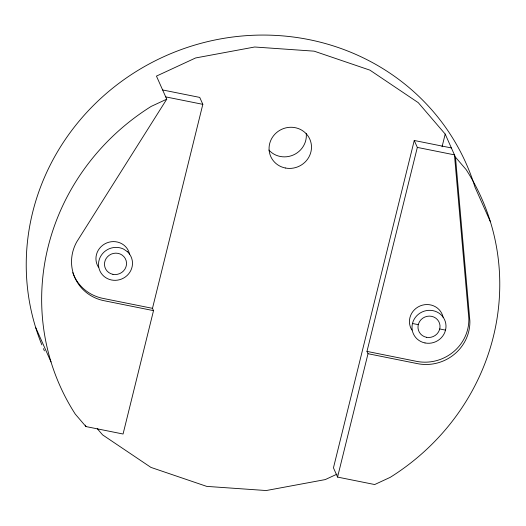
<?xml version="1.0" encoding="UTF-8"?>
<svg xmlns="http://www.w3.org/2000/svg" width="526" height="526" viewBox="0 0 526 526"><rect width="100%" height="100%" fill="white"/><g stroke="black" fill="none" stroke-linecap="round" stroke-linejoin="round"><path stroke-width="0.79" d="M451.367 147.938L414.245 140.481L333.451 467.851L337.567 477.089L374.69 484.538L390.193 477.358A230.736 220.42 -24 0 0 466.141 169.609L455.477 157.169L445.2 134.077L418.275 102.675L369.936 70.149L314.134 51.16L254.669 47.005L195.6 57.959L156.452 76.099L166.735 99.19L151.232 106.377A230.736 220.42 -24 0 0 75.284 414.126L85.942 426.56L123.064 434.016L153.513 310.642L152.487 308.335L202.826 104.339L199.742 97.409L162.619 89.953M337.567 477.089L368.009 353.715L366.984 351.401L417.328 147.405L414.245 140.481M442.05 146.82L445.2 134.077M166.735 99.19L76.691 241.96A42.744 40.831 -24 0 0 104.016 300.701L153.513 310.642M337.081 474.11L325.259 479.587L266.189 490.541L206.725 486.386L150.923 467.397L102.583 434.87L97.303 428.716M165.703 96.883L202.826 104.339M417.328 147.405L454.451 154.861L468.85 318.598A42.744 40.831 -24 0 1 416.487 361.342L366.984 351.401M412.483 323.49L418.275 324.654M439.729 328.96L445.522 330.124M152.487 308.335L102.984 298.393A42.744 40.831 -24 0 1 72.752 272.619M368.009 353.715L417.512 363.65A42.744 40.831 -24 0 0 469.876 320.906L455.477 157.169M490.41 221.781L474.985 187.144A230.736 220.42 -24 0 0 181.227 49.562A230.736 220.42 -24 0 0 41.856 344.865M85.311 425.139L85.942 426.56M35.59 327.31L51.015 361.947M306.244 133.551A21.369 20.415 -24 0 1 293.376 154.973A21.369 20.415 -24 0 1 268.885 150.055M411.93 330.104A17.121 16.352 -24 0 1 420.215 305.902A17.121 16.352 -24 0 1 443.089 317.211M98.434 267.155A17.121 16.352 -24 0 1 106.719 242.953A17.121 16.352 -24 0 1 129.593 254.262M44.414 350.881A230.736 220.42 -24 0 1 43.434 348.633M127.213 251.533L123.63 249.12A17.121 16.352 -24 0 0 98.546 263.394A17.121 16.352 -24 0 0 121.716 278.984A17.121 16.352 -24 0 0 127.213 251.533M425.015 342.952A17.121 16.352 -24 0 0 445.305 321.603A17.121 16.352 -24 0 0 416.684 315.856A17.121 16.352 -24 0 0 425.015 342.952M426.415 337.284A11.112 10.619 -24 0 0 439.585 323.431A11.112 10.619 -24 0 0 421.01 319.703A11.112 10.619 -24 0 0 426.415 337.284M285.302 167.998A21.369 20.415 -24 0 0 310.623 141.349A21.369 20.415 -24 0 0 274.901 134.176A21.369 20.415 -24 0 0 285.302 167.998M112.919 274.335A11.112 10.619 -24 0 0 126.089 260.482A11.112 10.619 -24 0 0 107.508 256.747A11.112 10.619 -24 0 0 112.919 274.335"/></g></svg>
